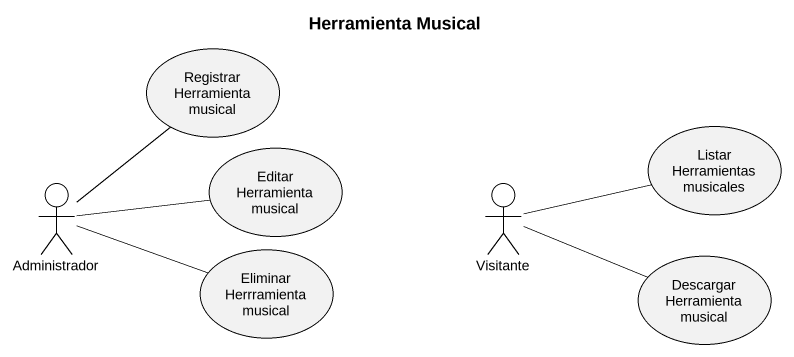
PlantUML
@startuml
title Herramienta Musical
usecase "Registrar Herramienta musical" as Registrar_Herramienta
usecase "Editar Herramienta musical" as Editar_Herramienta_musical
usecase "Listar Herramientas musicales" as Listar_Herramientas
actor Administrador
actor Visitante
usecase "Eliminar Herrramienta musical" as Eliminar_Herrramienta
usecase "Descargar Herramienta musical" as Descargar_Herramienta
Administrador -up- Registrar_Herramienta
Administrador -right- Editar_Herramienta_musical
Administrador -right- Eliminar_Herrramienta
Visitante -right- Listar_Herramientas
Visitante -right- Descargar_Herramienta
@enduml
